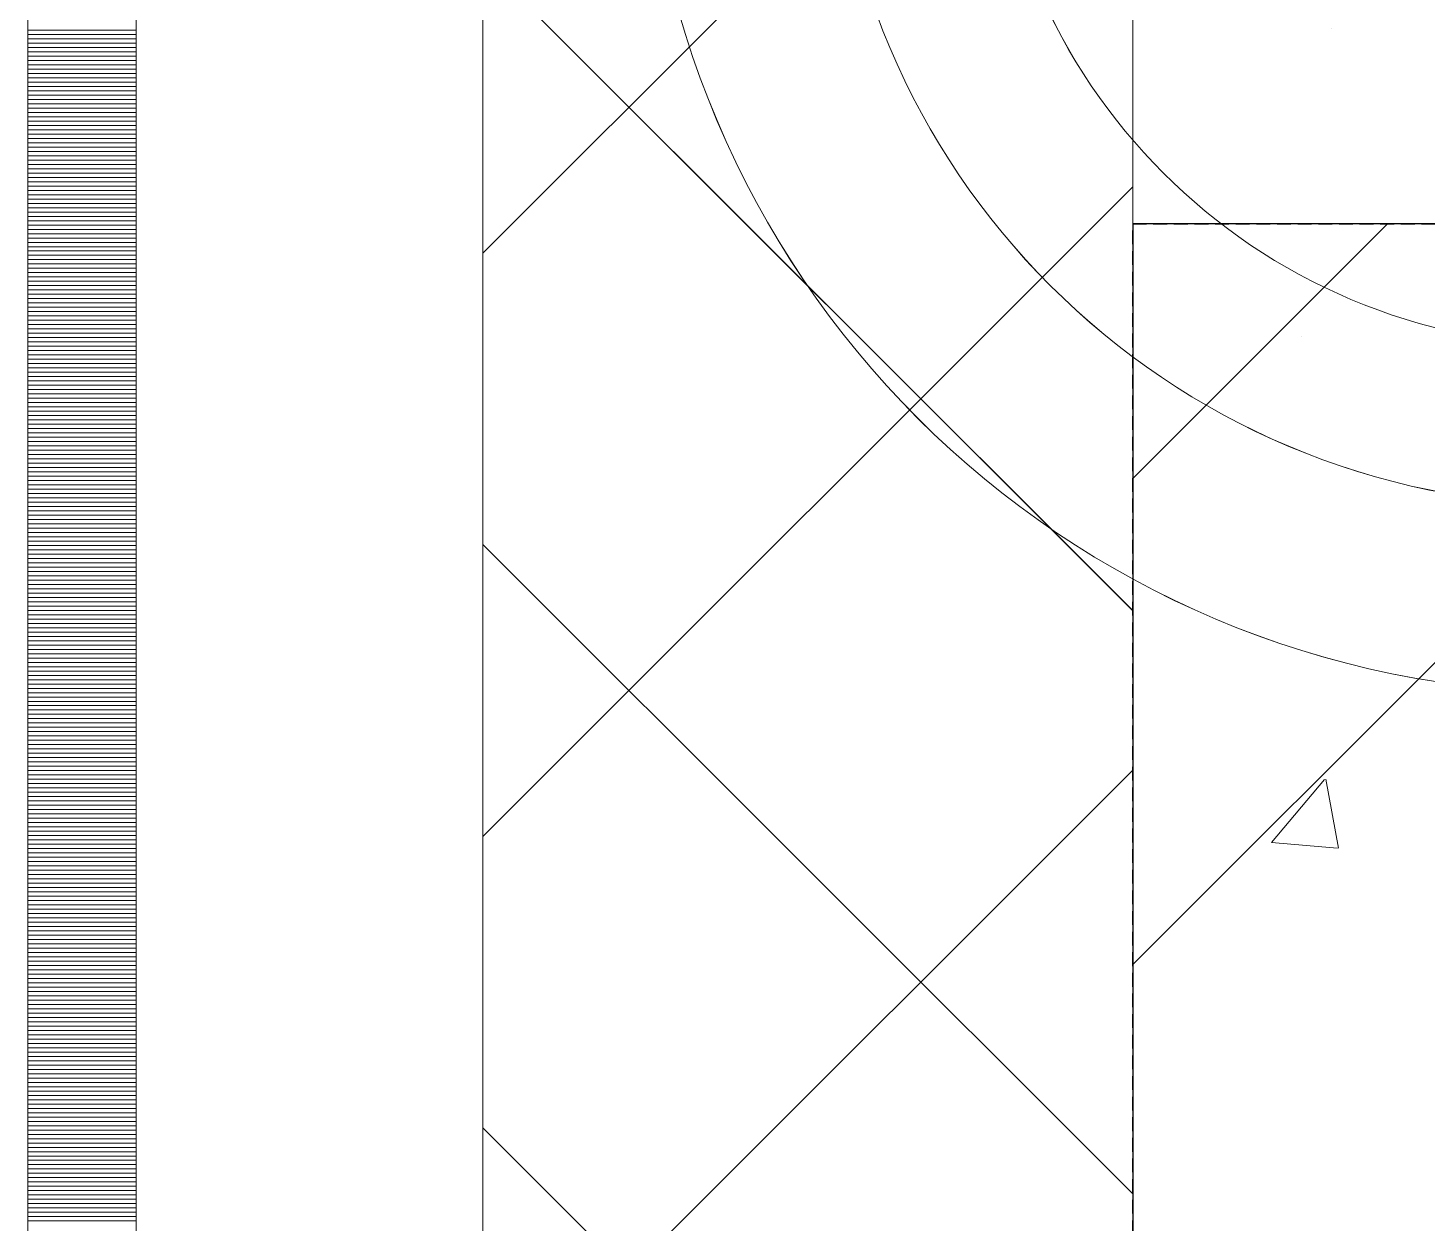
# Model space of a CAD drawing. Header units: millimetres. Extents: x 470010 to 1231400, y -134005 to 421770.
# Drawn here: x 672518.6 to 672841.5, y -17392 to -17116 of the extents above; entities that cross this region are included whole.
import ezdxf
from ezdxf.enums import TextEntityAlignment as Align

# ---------------------------------------------------------------- set-up
doc = ezdxf.new("R2010")
doc.units = ezdxf.units.MM
doc.linetypes.add('DASHED', pattern=[19.05, 12.7, -6.35])
doc.linetypes.add('HIDDEN2', pattern=[4.7625, 3.175, -1.5875])
doc.layers.get('Defpoints').update_dxf_attribs({"color": 140})
doc.layers.add('АР_Делит', color=120, linetype='Continuous', lineweight=0, plot=False)
for name, color, linetype, lineweight in [('АР_Колонны', 70, 'Continuous', 30), ('АР_Стены ЖБ', 7, 'Continuous', 35), ('АР_Стены ПЕНОблок', 52, 'Continuous', 20), ('АР_Тонкая', 254, 'Continuous', 5), ('АР_Утеплитель', 31, 'Continuous', 0), ('АР_Штриховка', 8, 'Continuous', 0)]:
    doc.layers.add(name, color=color, linetype=linetype, lineweight=lineweight)
doc.layers.add('РД_Оси_100', color=7, linetype='Continuous', lineweight=0, true_color=0x525252)
doc.styles.add('style1', font='ARIALN.TTF')

# ---------------------------------------------------------------- blocks, each defined once
blk = doc.blocks.new('СОШ_2200_АР_ОСИ_М100_28.05.24')
at = {"layer": 'АР_Делит', "color": 251, "linetype": 'DASHED', "true_color": 0x636466}
blk.add_lwpolyline([(-355, 13145), (-355, 100855), (37145, 100855), (37145, 129155), (72745, 129155), (72745, 135155), (114955, 135155), (114955, -355)], dxfattribs=at)
blk = doc.blocks.new('A$C9108343f')
at = {"layer": 'АР_Делит', "color": 18, "true_color": 0x000000}
for radius in [216.34, 173.04, 136.21]:
    blk.add_circle((7158.34, 83313.08), radius, dxfattribs=at)
at = {"layer": 'АР_Колонны', "color": 18, "linetype": 'HIDDEN2', "lineweight": 25, "true_color": 0x000000}
for p, q in [((7054.96, 83205), (7554.96, 83205)), ((7054.96, 82705), (7054.96, 83205))]:
    blk.add_line(p, q, dxfattribs=at)
at = {"layer": 'АР_Колонны', "color": 18, "linetype": 'Continuous', "lineweight": 15, "true_color": 0x000000}
for p, q in [((7554.96, 83205), (7054.96, 83205)), ((7054.96, 83205), (7054.96, 82705)), ((7554.96, 83205), (7054.96, 83205)), ((7054.96, 83205), (7054.96, 82705))]:
    blk.add_line(p, q, dxfattribs=at)
at = {"layer": 'АР_Стены ЖБ', "color": 18, "linetype": 'Continuous', "lineweight": 30, "true_color": 0x000000}
for p, q in [((7554.96, 83205), (7054.96, 83205)), ((7054.96, 83205), (7054.96, 82705))]:
    blk.add_line(p, q, dxfattribs=at)
at = {"layer": 'АР_Стены ПЕНОблок', "color": 18, "linetype": 'Continuous', "lineweight": 20, "true_color": 0x000000}
blk.add_line((7054.96, 97555), (7054.96, 21355), dxfattribs=at)
at = {"layer": 'АР_Тонкая', "color": 18, "linetype": 'Continuous', "lineweight": 5, "true_color": 0x000000}
for p, q in [((6799.96, 97555), (6799.96, 21355)), ((6824.96, 97555), (6824.96, 21355)), ((6824.96, 21355), (6824.96, 97555)), ((6904.96, 21355), (6904.96, 97555))]:
    blk.add_line(p, q, dxfattribs=at)
at = {"layer": 'АР_Утеплитель', "color": 18, "linetype": 'Continuous', "lineweight": 0, "true_color": 0x000000}
for p, q in [((6904.96, 97555), (6904.96, 21355)), ((7054.96, 21355), (7054.96, 97555))]:
    blk.add_line(p, q, dxfattribs=at)
at = {"layer": 'АР_Штриховка', "color": 18, "linetype": 'Continuous', "lineweight": 0, "true_color": 0x000000}
for p, q in [((6904.96, 83198.26), (7054.96, 83348.26)), ((7054.96, 83115.69), (6904.96, 83265.69)), ((6799.96, 83249.75), (6824.96, 83249.75)), ((6799.96, 83248.75), (6824.96, 83248.75)), ((6799.96, 83247.75), (6824.96, 83247.75)), ((7100.74, 83250.12), (7100.74, 83250.12)), ((6799.96, 83246.75), (6824.96, 83246.75)), ((6799.96, 83245.75), (6824.96, 83245.75)), ((6799.96, 83244.75), (6824.96, 83244.75)), ((6799.96, 83243.75), (6824.96, 83243.75)), ((6799.96, 83242.75), (6824.96, 83242.75)), ((6799.96, 83241.75), (6824.96, 83241.75)), ((6799.96, 83240.75), (6824.96, 83240.75)), ((6799.96, 83239.75), (6824.96, 83239.75)), ((6799.96, 83238.75), (6824.96, 83238.75)), ((6799.96, 83237.75), (6824.96, 83237.75)), ((6799.96, 83236.75), (6824.96, 83236.75)), ((6799.96, 83235.75), (6824.96, 83235.75)), ((6799.96, 83234.75), (6824.96, 83234.75)), ((6799.96, 83233.75), (6824.96, 83233.75)), ((6799.96, 83232.75), (6824.96, 83232.75)), ((6799.96, 83231.75), (6824.96, 83231.75)), ((6799.96, 83230.75), (6824.96, 83230.75)), ((6799.96, 83229.75), (6824.96, 83229.75)), ((6799.96, 83228.75), (6824.96, 83228.75)), ((6799.96, 83227.75), (6824.96, 83227.75)), ((6799.96, 83226.75), (6824.96, 83226.75)), ((6799.96, 83225.75), (6824.96, 83225.75)), ((6799.96, 83224.75), (6824.96, 83224.75)), ((6799.96, 83223.75), (6824.96, 83223.75)), ((6799.96, 83222.75), (6824.96, 83222.75)), ((6799.96, 83221.75), (6824.96, 83221.75)), ((6799.96, 83220.75), (6824.96, 83220.75)), ((6799.96, 83219.75), (6824.96, 83219.75)), ((6799.96, 83218.75), (6824.96, 83218.75)), ((6799.96, 83217.75), (6824.96, 83217.75)), ((6799.96, 83216.75), (6824.96, 83216.75)), ((6799.96, 83215.75), (6824.96, 83215.75)), ((6799.96, 83214.75), (6824.96, 83214.75)), ((6799.96, 83213.75), (6824.96, 83213.75)), ((6799.96, 83212.75), (6824.96, 83212.75)), ((6904.96, 83063.55), (7054.96, 83213.55)), ((6799.96, 83211.75), (6824.96, 83211.75)), ((6799.96, 83210.75), (6824.96, 83210.75)), ((6799.96, 83209.75), (6824.96, 83209.75)), ((6799.96, 83208.75), (6824.96, 83208.75)), ((6799.96, 83207.75), (6824.96, 83207.75)), ((6799.96, 83206.75), (6824.96, 83206.75)), ((6799.96, 83205.75), (6824.96, 83205.75)), ((6799.96, 83204.75), (6824.96, 83204.75)), ((6799.96, 83203.75), (6824.96, 83203.75)), ((6799.96, 83202.75), (6824.96, 83202.75)), ((6799.96, 83201.75), (6824.96, 83201.75)), ((6799.96, 83200.75), (6824.96, 83200.75)), ((6799.96, 83199.75), (6824.96, 83199.75)), ((6799.96, 83198.75), (6824.96, 83198.75)), ((6799.96, 83197.75), (6824.96, 83197.75)), ((6799.96, 83196.75), (6824.96, 83196.75)), ((6799.96, 83195.75), (6824.96, 83195.75)), ((6799.96, 83194.75), (6824.96, 83194.75)), ((6799.96, 83193.75), (6824.96, 83193.75)), ((6799.96, 83192.75), (6824.96, 83192.75)), ((6799.96, 83191.75), (6824.96, 83191.75)), ((6799.96, 83190.75), (6824.96, 83190.75)), ((6799.96, 83189.75), (6824.96, 83189.75)), ((6799.96, 83188.75), (6824.96, 83188.75)), ((6799.96, 83187.75), (6824.96, 83187.75)), ((6799.96, 83186.75), (6824.96, 83186.75)), ((6799.96, 83185.75), (6824.96, 83185.75)), ((6799.96, 83184.75), (6824.96, 83184.75)), ((6799.96, 83183.75), (6824.96, 83183.75)), ((6799.96, 83182.75), (6824.96, 83182.75)), ((6799.96, 83181.75), (6824.96, 83181.75)), ((6799.96, 83180.75), (6824.96, 83180.75)), ((6799.96, 83179.75), (6824.96, 83179.75)), ((6799.96, 83178.75), (6824.96, 83178.75)), ((6799.96, 83177.75), (6824.96, 83177.75)), ((6799.96, 83176.75), (6824.96, 83176.75)), ((7093.97, 83178.94), (7093.97, 83178.94)), ((6799.96, 83175.75), (6824.96, 83175.75)), ((6799.96, 83174.75), (6824.96, 83174.75)), ((6799.96, 83173.75), (6824.96, 83173.75)), ((6799.96, 83172.75), (6824.96, 83172.75)), ((6799.96, 83171.75), (6824.96, 83171.75)), ((6799.96, 83170.75), (6824.96, 83170.75)), ((6799.96, 83169.75), (6824.96, 83169.75)), ((6799.96, 83168.75), (6824.96, 83168.75)), ((6799.96, 83167.75), (6824.96, 83167.75)), ((6799.96, 83166.75), (6824.96, 83166.75)), ((6799.96, 83165.75), (6824.96, 83165.75)), ((6799.96, 83164.75), (6824.96, 83164.75)), ((6799.96, 83163.75), (6824.96, 83163.75)), ((6799.96, 83162.75), (6824.96, 83162.75)), ((6799.96, 83161.75), (6824.96, 83161.75)), ((6799.96, 83160.75), (6824.96, 83160.75)), ((6799.96, 83159.75), (6824.96, 83159.75)), ((6799.96, 83158.75), (6824.96, 83158.75)), ((6799.96, 83157.75), (6824.96, 83157.75)), ((6799.96, 83156.75), (6824.96, 83156.75)), ((6799.96, 83155.75), (6824.96, 83155.75)), ((6799.96, 83154.75), (6824.96, 83154.75)), ((6799.96, 83153.75), (6824.96, 83153.75)), ((6799.96, 83152.75), (6824.96, 83152.75)), ((6799.96, 83151.75), (6824.96, 83151.75)), ((6799.96, 83150.75), (6824.96, 83150.75)), ((6799.96, 83149.75), (6824.96, 83149.75)), ((6799.96, 83148.75), (6824.96, 83148.75)), ((6799.96, 83147.75), (6824.96, 83147.75)), ((6799.96, 83146.75), (6824.96, 83146.75)), ((6799.96, 83145.75), (6824.96, 83145.75)), ((6799.96, 83144.75), (6824.96, 83144.75)), ((6799.96, 83143.75), (6824.96, 83143.75)), ((6799.96, 83142.75), (6824.96, 83142.75)), ((6799.96, 83141.75), (6824.96, 83141.75)), ((6799.96, 83140.75), (6824.96, 83140.75)), ((6799.96, 83139.75), (6824.96, 83139.75)), ((6799.96, 83138.75), (6824.96, 83138.75)), ((6799.96, 83137.75), (6824.96, 83137.75)), ((6799.96, 83136.75), (6824.96, 83136.75)), ((6799.96, 83135.75), (6824.96, 83135.75)), ((6799.96, 83134.75), (6824.96, 83134.75)), ((6799.96, 83133.75), (6824.96, 83133.75)), ((6799.96, 83132.75), (6824.96, 83132.75)), ((6799.96, 83131.75), (6824.96, 83131.75)), ((6799.96, 83130.75), (6824.96, 83130.75)), ((6799.96, 83129.75), (6824.96, 83129.75)), ((6799.96, 83128.75), (6824.96, 83128.75)), ((7054.96, 82980.99), (6904.96, 83130.99)), ((6799.96, 83127.75), (6824.96, 83127.75)), ((6799.96, 83126.75), (6824.96, 83126.75)), ((6799.96, 83125.75), (6824.96, 83125.75)), ((6799.96, 83124.75), (6824.96, 83124.75)), ((6799.96, 83123.75), (6824.96, 83123.75)), ((6799.96, 83122.75), (6824.96, 83122.75)), ((6799.96, 83121.75), (6824.96, 83121.75)), ((6799.96, 83120.75), (6824.96, 83120.75)), ((6799.96, 83119.75), (6824.96, 83119.75)), ((6799.96, 83118.75), (6824.96, 83118.75)), ((6799.96, 83117.75), (6824.96, 83117.75)), ((6799.96, 83116.75), (6824.96, 83116.75)), ((6799.96, 83115.75), (6824.96, 83115.75)), ((6799.96, 83114.75), (6824.96, 83114.75)), ((6799.96, 83113.75), (6824.96, 83113.75)), ((6799.96, 83112.75), (6824.96, 83112.75)), ((6799.96, 83111.75), (6824.96, 83111.75)), ((6799.96, 83110.75), (6824.96, 83110.75)), ((6799.96, 83109.75), (6824.96, 83109.75)), ((6799.96, 83108.75), (6824.96, 83108.75)), ((6799.96, 83107.75), (6824.96, 83107.75)), ((6799.96, 83106.75), (6824.96, 83106.75)), ((6799.96, 83105.75), (6824.96, 83105.75)), ((6799.96, 83104.75), (6824.96, 83104.75)), ((6799.96, 83103.75), (6824.96, 83103.75)), ((6799.96, 83102.75), (6824.96, 83102.75)), ((6799.96, 83101.75), (6824.96, 83101.75)), ((6799.96, 83100.75), (6824.96, 83100.75)), ((6799.96, 83099.75), (6824.96, 83099.75)), ((6799.96, 83098.75), (6824.96, 83098.75)), ((6799.96, 83097.75), (6824.96, 83097.75)), ((6799.96, 83096.75), (6824.96, 83096.75)), ((6799.96, 83095.75), (6824.96, 83095.75)), ((6799.96, 83094.75), (6824.96, 83094.75)), ((6799.96, 83093.75), (6824.96, 83093.75)), ((6799.96, 83092.75), (6824.96, 83092.75)), ((6799.96, 83091.75), (6824.96, 83091.75)), ((6799.96, 83090.75), (6824.96, 83090.75)), ((6799.96, 83089.75), (6824.96, 83089.75)), ((6799.96, 83088.75), (6824.96, 83088.75)), ((6799.96, 83087.75), (6824.96, 83087.75)), ((6799.96, 83086.75), (6824.96, 83086.75)), ((6799.96, 83085.75), (6824.96, 83085.75)), ((6799.96, 83084.75), (6824.96, 83084.75)), ((6799.96, 83083.75), (6824.96, 83083.75)), ((6799.96, 83082.75), (6824.96, 83082.75)), ((6799.96, 83081.75), (6824.96, 83081.75)), ((6799.96, 83080.75), (6824.96, 83080.75)), ((6799.96, 83079.75), (6824.96, 83079.75)), ((6799.96, 83078.75), (6824.96, 83078.75)), ((6799.96, 83077.75), (6824.96, 83077.75)), ((6799.96, 83076.75), (6824.96, 83076.75)), ((6904.96, 82928.85), (7054.96, 83078.85)), ((7087.02, 83062.14), (7099.26, 83076.73)), ((7102.47, 83060.86), (7099.54, 83076.78)), ((6799.96, 83075.75), (6824.96, 83075.75)), ((6799.96, 83074.75), (6824.96, 83074.75)), ((6799.96, 83073.75), (6824.96, 83073.75)), ((6799.96, 83072.75), (6824.96, 83072.75)), ((6799.96, 83071.75), (6824.96, 83071.75)), ((6799.96, 83070.75), (6824.96, 83070.75)), ((6799.96, 83069.75), (6824.96, 83069.75)), ((6799.96, 83068.75), (6824.96, 83068.75)), ((6799.96, 83067.75), (6824.96, 83067.75)), ((6799.96, 83066.75), (6824.96, 83066.75)), ((6799.96, 83065.75), (6824.96, 83065.75)), ((6799.96, 83064.75), (6824.96, 83064.75)), ((6799.96, 83063.75), (6824.96, 83063.75)), ((6799.96, 83062.75), (6824.96, 83062.75)), ((6799.96, 83061.75), (6824.96, 83061.75)), ((6799.96, 83060.75), (6824.96, 83060.75)), ((7087.02, 83062.13), (7102.2, 83060.81)), ((6799.96, 83059.75), (6824.96, 83059.75)), ((6799.96, 83058.75), (6824.96, 83058.75)), ((6799.96, 83057.75), (6824.96, 83057.75)), ((6799.96, 83056.75), (6824.96, 83056.75)), ((6799.96, 83055.75), (6824.96, 83055.75)), ((6799.96, 83054.75), (6824.96, 83054.75)), ((6799.96, 83053.75), (6824.96, 83053.75)), ((6799.96, 83052.75), (6824.96, 83052.75)), ((6799.96, 83051.75), (6824.96, 83051.75)), ((6799.96, 83050.75), (6824.96, 83050.75)), ((6799.96, 83049.75), (6824.96, 83049.75)), ((6799.96, 83048.75), (6824.96, 83048.75)), ((6799.96, 83047.75), (6824.96, 83047.75)), ((6799.96, 83046.75), (6824.96, 83046.75)), ((6799.96, 83045.75), (6824.96, 83045.75)), ((6799.96, 83044.75), (6824.96, 83044.75)), ((6799.96, 83043.75), (6824.96, 83043.75)), ((6799.96, 83042.75), (6824.96, 83042.75)), ((6799.96, 83041.75), (6824.96, 83041.75)), ((6799.96, 83040.75), (6824.96, 83040.75)), ((6799.96, 83039.75), (6824.96, 83039.75)), ((6799.96, 83038.75), (6824.96, 83038.75)), ((6799.96, 83037.75), (6824.96, 83037.75)), ((6799.96, 83036.75), (6824.96, 83036.75)), ((6799.96, 83035.75), (6824.96, 83035.75)), ((6799.96, 83034.75), (6824.96, 83034.75)), ((6799.96, 83033.75), (6824.96, 83033.75)), ((6799.96, 83032.75), (6824.96, 83032.75)), ((6799.96, 83031.75), (6824.96, 83031.75)), ((6799.96, 83030.75), (6824.96, 83030.75)), ((6799.96, 83029.75), (6824.96, 83029.75)), ((6799.96, 83028.75), (6824.96, 83028.75)), ((6799.96, 83027.75), (6824.96, 83027.75)), ((6799.96, 83026.75), (6824.96, 83026.75)), ((6799.96, 83025.75), (6824.96, 83025.75)), ((6799.96, 83024.75), (6824.96, 83024.75)), ((6799.96, 83023.75), (6824.96, 83023.75)), ((6799.96, 83022.75), (6824.96, 83022.75)), ((6799.96, 83021.75), (6824.96, 83021.75)), ((6799.96, 83020.75), (6824.96, 83020.75)), ((6799.96, 83019.75), (6824.96, 83019.75)), ((6799.96, 83018.75), (6824.96, 83018.75)), ((6799.96, 83017.75), (6824.96, 83017.75)), ((6799.96, 83016.75), (6824.96, 83016.75)), ((6799.96, 83015.75), (6824.96, 83015.75)), ((6799.96, 83014.75), (6824.96, 83014.75)), ((6799.96, 83013.75), (6824.96, 83013.75)), ((6799.96, 83012.75), (6824.96, 83012.75)), ((6799.96, 83011.75), (6824.96, 83011.75)), ((6799.96, 83010.75), (6824.96, 83010.75)), ((6799.96, 83009.75), (6824.96, 83009.75)), ((6799.96, 83008.75), (6824.96, 83008.75)), ((6799.96, 83007.75), (6824.96, 83007.75)), ((6799.96, 83006.75), (6824.96, 83006.75)), ((6799.96, 83005.75), (6824.96, 83005.75)), ((6799.96, 83004.75), (6824.96, 83004.75)), ((6799.96, 83003.75), (6824.96, 83003.75)), ((6799.96, 83002.75), (6824.96, 83002.75)), ((6799.96, 83001.75), (6824.96, 83001.75)), ((6799.96, 83000.75), (6824.96, 83000.75)), ((6799.96, 82999.75), (6824.96, 82999.75)), ((6799.96, 82998.75), (6824.96, 82998.75)), ((6799.96, 82997.75), (6824.96, 82997.75)), ((6799.96, 82996.75), (6824.96, 82996.75)), ((6799.96, 82995.75), (6824.96, 82995.75)), ((7054.96, 82846.28), (6904.96, 82996.28)), ((6799.96, 82994.75), (6824.96, 82994.75)), ((6799.96, 82993.75), (6824.96, 82993.75)), ((6799.96, 82992.75), (6824.96, 82992.75)), ((6799.96, 82991.75), (6824.96, 82991.75)), ((6799.96, 82990.75), (6824.96, 82990.75)), ((6799.96, 82989.75), (6824.96, 82989.75)), ((6799.96, 82988.75), (6824.96, 82988.75)), ((6799.96, 82987.75), (6824.96, 82987.75)), ((6799.96, 82986.75), (6824.96, 82986.75)), ((6799.96, 82985.75), (6824.96, 82985.75)), ((6799.96, 82984.75), (6824.96, 82984.75)), ((6799.96, 82983.75), (6824.96, 82983.75)), ((6799.96, 82982.75), (6824.96, 82982.75)), ((6799.96, 82981.75), (6824.96, 82981.75)), ((6799.96, 82980.75), (6824.96, 82980.75)), ((6799.96, 82979.75), (6824.96, 82979.75)), ((6799.96, 82978.75), (6824.96, 82978.75)), ((6799.96, 82977.75), (6824.96, 82977.75)), ((6799.96, 82976.75), (6824.96, 82976.75)), ((6799.96, 82975.75), (6824.96, 82975.75)), ((6799.96, 82974.75), (6824.96, 82974.75))]:
    blk.add_line(p, q, dxfattribs=at)
at = {"layer": 'АР_Штриховка', "color": 18, "linetype": 'Continuous', "lineweight": 5, "true_color": 0x000000}
for p, q in [((7054.96, 83033.95), (7226.01, 83205)), ((7054.96, 83146.2), (7113.76, 83205))]:
    blk.add_line(p, q, dxfattribs=at)
at = {"layer": 'РД_Оси_100'}
blk.add_blockref('СОШ_2200_АР_ОСИ_М100_28.05.24', (7154.96, 6755), dxfattribs=at)
at = {"layer": 'Defpoints', "color": 18, "true_color": 0x000000, "style": 'style1'}
for p in [(143949.34, 316089.12), (143974.98, 281639.5), (143890.4, 273244.71), (143839.99, 264276.81), (143967.75, 254892.38), (12251.96, 104178.14), (12382.58, 96023.14)]:
    blk.add_attdef('АР-ПОМЕЩЕНИЕ:НАИМЕНОВАНИЕ', text='', height=100, dxfattribs=at).set_placement(p, align=Align.MIDDLE)
at = {"layer": 'Defpoints', "color": 18, "true_color": 0x000000, "style": 'style1', "flags": 8}
for p in [(143951.3, 279099.09), (143848.34, 269251.11), (143875.33, 260094.25), (144049.74, 250824.7), (163419.28, 238153.36), (155897.46, 237965.97), (183037.2, 237965.97), (143342.94, 237876.19)]:
    blk.add_attdef('АР-ПОМЕЩЕНИЕ:НАИМЕНОВАНИЕ', text='', height=100, dxfattribs=at).set_placement(p, align=Align.MIDDLE)

msp = doc.modelspace()

# ---------------------------------------------------------------- linework, layer by layer
at = {"layer": 'АР_Делит', "color": 18, "true_color": 0x000000}
for radius in [216.336, 173.036, 136.212]:
    msp.add_circle((672876.957, -17053.162), radius, dxfattribs=at)
at = {"layer": 'АР_Колонны', "color": 18, "linetype": 'HIDDEN2', "lineweight": 25, "true_color": 0x000000}
for p, q in [((672773.57, -17161.242), (673273.57, -17161.242)), ((672773.57, -17661.242), (672773.57, -17161.242))]:
    msp.add_line(p, q, dxfattribs=at)
at = {"layer": 'АР_Колонны', "color": 18, "linetype": 'Continuous', "lineweight": 15, "true_color": 0x000000}
for p, q in [((673273.57, -17161.242), (672773.57, -17161.242)), ((672773.57, -17161.242), (672773.57, -17661.242)), ((673273.57, -17161.242), (672773.57, -17161.242)), ((672773.57, -17161.242), (672773.57, -17661.242))]:
    msp.add_line(p, q, dxfattribs=at)
at = {"layer": 'АР_Стены ЖБ', "color": 18, "linetype": 'Continuous', "lineweight": 30, "true_color": 0x000000}
for p, q in [((673273.57, -17161.242), (672773.57, -17161.242)), ((672773.57, -17161.242), (672773.57, -17661.242))]:
    msp.add_line(p, q, dxfattribs=at)
at = {"layer": 'АР_Стены ПЕНОблок', "color": 18, "linetype": 'Continuous', "lineweight": 20, "true_color": 0x000000}
msp.add_line((672773.57, -2811.242), (672773.57, -79011.242), dxfattribs=at)
at = {"layer": 'АР_Тонкая', "color": 18, "linetype": 'Continuous', "lineweight": 5, "true_color": 0x000000}
for p, q in [((672518.57, -2811.242), (672518.57, -79011.242)), ((672543.57, -2811.242), (672543.57, -79011.242)), ((672543.57, -79011.242), (672543.57, -2811.242)), ((672623.57, -79011.242), (672623.57, -2811.242))]:
    msp.add_line(p, q, dxfattribs=at)
at = {"layer": 'АР_Утеплитель', "color": 18, "linetype": 'Continuous', "lineweight": 0, "true_color": 0x000000}
for p, q in [((672623.57, -2811.242), (672623.57, -79011.242)), ((672773.57, -79011.242), (672773.57, -2811.242))]:
    msp.add_line(p, q, dxfattribs=at)
at = {"layer": 'АР_Штриховка', "color": 18, "linetype": 'Continuous', "lineweight": 0, "true_color": 0x000000}
for p, q in [((672623.57, -17167.986), (672773.57, -17017.986)), ((672773.57, -17250.553), (672623.57, -17100.553)), ((672518.57, -17116.492), (672543.57, -17116.492)), ((672518.57, -17117.492), (672543.57, -17117.492)), ((672518.57, -17118.492), (672543.57, -17118.492)), ((672518.57, -17119.492), (672543.57, -17119.492)), ((672518.57, -17120.492), (672543.57, -17120.492)), ((672518.57, -17121.492), (672543.57, -17121.492)), ((672518.57, -17122.492), (672543.57, -17122.492)), ((672518.57, -17123.492), (672543.57, -17123.492)), ((672518.57, -17124.492), (672543.57, -17124.492)), ((672518.57, -17125.492), (672543.57, -17125.492)), ((672518.57, -17126.492), (672543.57, -17126.492)), ((672518.57, -17127.492), (672543.57, -17127.492)), ((672518.57, -17128.492), (672543.57, -17128.492)), ((672518.57, -17129.492), (672543.57, -17129.492)), ((672518.57, -17130.492), (672543.57, -17130.492)), ((672518.57, -17131.492), (672543.57, -17131.492)), ((672518.57, -17132.492), (672543.57, -17132.492)), ((672518.57, -17133.492), (672543.57, -17133.492)), ((672518.57, -17134.492), (672543.57, -17134.492)), ((672518.57, -17135.492), (672543.57, -17135.492)), ((672518.57, -17136.492), (672543.57, -17136.492)), ((672518.57, -17137.492), (672543.57, -17137.492)), ((672518.57, -17138.492), (672543.57, -17138.492)), ((672518.57, -17139.492), (672543.57, -17139.492)), ((672518.57, -17140.492), (672543.57, -17140.492)), ((672518.57, -17141.492), (672543.57, -17141.492)), ((672518.57, -17142.492), (672543.57, -17142.492)), ((672518.57, -17143.492), (672543.57, -17143.492)), ((672518.57, -17144.492), (672543.57, -17144.492)), ((672518.57, -17145.492), (672543.57, -17145.492)), ((672518.57, -17146.492), (672543.57, -17146.492)), ((672518.57, -17147.492), (672543.57, -17147.492)), ((672518.57, -17148.492), (672543.57, -17148.492)), ((672518.57, -17149.492), (672543.57, -17149.492)), ((672518.57, -17150.492), (672543.57, -17150.492)), ((672518.57, -17151.492), (672543.57, -17151.492)), ((672518.57, -17152.492), (672543.57, -17152.492)), ((672518.57, -17153.492), (672543.57, -17153.492)), ((672518.57, -17154.492), (672543.57, -17154.492)), ((672623.57, -17302.69), (672773.57, -17152.69)), ((672518.57, -17155.492), (672543.57, -17155.492)), ((672518.57, -17156.492), (672543.57, -17156.492)), ((672518.57, -17157.492), (672543.57, -17157.492)), ((672518.57, -17158.492), (672543.57, -17158.492)), ((672518.57, -17159.492), (672543.57, -17159.492)), ((672518.57, -17160.492), (672543.57, -17160.492)), ((672518.57, -17161.492), (672543.57, -17161.492)), ((672518.57, -17162.492), (672543.57, -17162.492)), ((672518.57, -17163.492), (672543.57, -17163.492)), ((672518.57, -17164.492), (672543.57, -17164.492)), ((672518.57, -17165.492), (672543.57, -17165.492)), ((672518.57, -17166.492), (672543.57, -17166.492)), ((672518.57, -17167.492), (672543.57, -17167.492)), ((672518.57, -17168.492), (672543.57, -17168.492)), ((672518.57, -17169.492), (672543.57, -17169.492)), ((672518.57, -17170.492), (672543.57, -17170.492)), ((672518.57, -17171.492), (672543.57, -17171.492)), ((672518.57, -17172.492), (672543.57, -17172.492)), ((672518.57, -17173.492), (672543.57, -17173.492)), ((672518.57, -17174.492), (672543.57, -17174.492)), ((672518.57, -17175.492), (672543.57, -17175.492)), ((672518.57, -17176.492), (672543.57, -17176.492)), ((672518.57, -17177.492), (672543.57, -17177.492)), ((672518.57, -17178.492), (672543.57, -17178.492)), ((672518.57, -17179.492), (672543.57, -17179.492)), ((672518.57, -17180.492), (672543.57, -17180.492)), ((672518.57, -17181.492), (672543.57, -17181.492)), ((672518.57, -17182.492), (672543.57, -17182.492)), ((672518.57, -17183.492), (672543.57, -17183.492)), ((672518.57, -17184.492), (672543.57, -17184.492)), ((672518.57, -17185.492), (672543.57, -17185.492)), ((672518.57, -17186.492), (672543.57, -17186.492)), ((672518.57, -17187.492), (672543.57, -17187.492)), ((672518.57, -17188.492), (672543.57, -17188.492)), ((672518.57, -17189.492), (672543.57, -17189.492)), ((672518.57, -17190.492), (672543.57, -17190.492)), ((672518.57, -17191.492), (672543.57, -17191.492)), ((672518.57, -17192.492), (672543.57, -17192.492)), ((672518.57, -17193.492), (672543.57, -17193.492)), ((672518.57, -17194.492), (672543.57, -17194.492)), ((672518.57, -17195.492), (672543.57, -17195.492)), ((672518.57, -17196.492), (672543.57, -17196.492)), ((672518.57, -17197.492), (672543.57, -17197.492)), ((672518.57, -17198.492), (672543.57, -17198.492)), ((672518.57, -17199.492), (672543.57, -17199.492)), ((672518.57, -17200.492), (672543.57, -17200.492)), ((672518.57, -17201.492), (672543.57, -17201.492)), ((672518.57, -17202.492), (672543.57, -17202.492)), ((672518.57, -17203.492), (672543.57, -17203.492)), ((672518.57, -17204.492), (672543.57, -17204.492)), ((672518.57, -17205.492), (672543.57, -17205.492)), ((672518.57, -17206.492), (672543.57, -17206.492)), ((672518.57, -17207.492), (672543.57, -17207.492)), ((672518.57, -17208.492), (672543.57, -17208.492)), ((672518.57, -17209.492), (672543.57, -17209.492)), ((672518.57, -17210.492), (672543.57, -17210.492)), ((672518.57, -17211.492), (672543.57, -17211.492)), ((672518.57, -17212.492), (672543.57, -17212.492)), ((672518.57, -17213.492), (672543.57, -17213.492)), ((672518.57, -17214.492), (672543.57, -17214.492)), ((672518.57, -17215.492), (672543.57, -17215.492)), ((672518.57, -17216.492), (672543.57, -17216.492)), ((672518.57, -17217.492), (672543.57, -17217.492)), ((672518.57, -17218.492), (672543.57, -17218.492)), ((672518.57, -17219.492), (672543.57, -17219.492)), ((672518.57, -17220.492), (672543.57, -17220.492)), ((672518.57, -17221.492), (672543.57, -17221.492)), ((672518.57, -17222.492), (672543.57, -17222.492)), ((672518.57, -17223.492), (672543.57, -17223.492)), ((672518.57, -17224.492), (672543.57, -17224.492)), ((672518.57, -17225.492), (672543.57, -17225.492)), ((672518.57, -17226.492), (672543.57, -17226.492)), ((672518.57, -17227.492), (672543.57, -17227.492)), ((672518.57, -17228.492), (672543.57, -17228.492)), ((672518.57, -17229.492), (672543.57, -17229.492)), ((672518.57, -17230.492), (672543.57, -17230.492)), ((672518.57, -17231.492), (672543.57, -17231.492)), ((672518.57, -17232.492), (672543.57, -17232.492)), ((672518.57, -17233.492), (672543.57, -17233.492)), ((672518.57, -17234.492), (672543.57, -17234.492)), ((672773.57, -17385.257), (672623.57, -17235.257)), ((672518.57, -17235.492), (672543.57, -17235.492)), ((672518.57, -17236.492), (672543.57, -17236.492)), ((672518.57, -17237.492), (672543.57, -17237.492)), ((672518.57, -17238.492), (672543.57, -17238.492)), ((672518.57, -17239.492), (672543.57, -17239.492)), ((672518.57, -17240.492), (672543.57, -17240.492)), ((672518.57, -17241.492), (672543.57, -17241.492)), ((672518.57, -17242.492), (672543.57, -17242.492)), ((672518.57, -17243.492), (672543.57, -17243.492)), ((672518.57, -17244.492), (672543.57, -17244.492)), ((672518.57, -17245.492), (672543.57, -17245.492)), ((672518.57, -17246.492), (672543.57, -17246.492)), ((672518.57, -17247.492), (672543.57, -17247.492)), ((672518.57, -17248.492), (672543.57, -17248.492)), ((672518.57, -17249.492), (672543.57, -17249.492)), ((672518.57, -17250.492), (672543.57, -17250.492)), ((672518.57, -17251.492), (672543.57, -17251.492)), ((672518.57, -17252.492), (672543.57, -17252.492)), ((672518.57, -17253.492), (672543.57, -17253.492)), ((672518.57, -17254.492), (672543.57, -17254.492)), ((672518.57, -17255.492), (672543.57, -17255.492)), ((672518.57, -17256.492), (672543.57, -17256.492)), ((672518.57, -17257.492), (672543.57, -17257.492)), ((672518.57, -17258.492), (672543.57, -17258.492)), ((672518.57, -17259.492), (672543.57, -17259.492)), ((672518.57, -17260.492), (672543.57, -17260.492)), ((672518.57, -17261.492), (672543.57, -17261.492)), ((672518.57, -17262.492), (672543.57, -17262.492)), ((672518.57, -17263.492), (672543.57, -17263.492)), ((672518.57, -17264.492), (672543.57, -17264.492)), ((672518.57, -17265.492), (672543.57, -17265.492)), ((672518.57, -17266.492), (672543.57, -17266.492)), ((672518.57, -17267.492), (672543.57, -17267.492)), ((672518.57, -17268.492), (672543.57, -17268.492)), ((672518.57, -17269.492), (672543.57, -17269.492)), ((672518.57, -17270.492), (672543.57, -17270.492)), ((672518.57, -17271.492), (672543.57, -17271.492)), ((672518.57, -17272.492), (672543.57, -17272.492)), ((672518.57, -17273.492), (672543.57, -17273.492)), ((672518.57, -17274.492), (672543.57, -17274.492)), ((672518.57, -17275.492), (672543.57, -17275.492)), ((672518.57, -17276.492), (672543.57, -17276.492)), ((672518.57, -17277.492), (672543.57, -17277.492)), ((672518.57, -17278.492), (672543.57, -17278.492)), ((672518.57, -17279.492), (672543.57, -17279.492)), ((672518.57, -17280.492), (672543.57, -17280.492)), ((672518.57, -17281.492), (672543.57, -17281.492)), ((672518.57, -17282.492), (672543.57, -17282.492)), ((672518.57, -17283.492), (672543.57, -17283.492)), ((672518.57, -17284.492), (672543.57, -17284.492)), ((672518.57, -17285.492), (672543.57, -17285.492)), ((672518.57, -17286.492), (672543.57, -17286.492)), ((672518.57, -17287.492), (672543.57, -17287.492)), ((672518.57, -17288.492), (672543.57, -17288.492)), ((672518.57, -17289.492), (672543.57, -17289.492)), ((672623.57, -17437.394), (672773.57, -17287.394)), ((672805.632, -17304.104), (672817.877, -17289.51)), ((672821.087, -17305.386), (672818.15, -17289.465)), ((672518.57, -17290.492), (672543.57, -17290.492)), ((672518.57, -17291.492), (672543.57, -17291.492)), ((672518.57, -17292.492), (672543.57, -17292.492)), ((672518.57, -17293.492), (672543.57, -17293.492)), ((672518.57, -17294.492), (672543.57, -17294.492)), ((672518.57, -17295.492), (672543.57, -17295.492)), ((672518.57, -17296.492), (672543.57, -17296.492)), ((672518.57, -17297.492), (672543.57, -17297.492)), ((672518.57, -17298.492), (672543.57, -17298.492)), ((672518.57, -17299.492), (672543.57, -17299.492)), ((672518.57, -17300.492), (672543.57, -17300.492)), ((672518.57, -17301.492), (672543.57, -17301.492)), ((672518.57, -17302.492), (672543.57, -17302.492)), ((672518.57, -17303.492), (672543.57, -17303.492)), ((672518.57, -17304.492), (672543.57, -17304.492)), ((672518.57, -17305.492), (672543.57, -17305.492)), ((672805.631, -17304.108), (672820.813, -17305.436)), ((672518.57, -17306.492), (672543.57, -17306.492)), ((672518.57, -17307.492), (672543.57, -17307.492)), ((672518.57, -17308.492), (672543.57, -17308.492)), ((672518.57, -17309.492), (672543.57, -17309.492)), ((672518.57, -17310.492), (672543.57, -17310.492)), ((672518.57, -17311.492), (672543.57, -17311.492)), ((672518.57, -17312.492), (672543.57, -17312.492)), ((672518.57, -17313.492), (672543.57, -17313.492)), ((672518.57, -17314.492), (672543.57, -17314.492)), ((672518.57, -17315.492), (672543.57, -17315.492)), ((672518.57, -17316.492), (672543.57, -17316.492)), ((672518.57, -17317.492), (672543.57, -17317.492)), ((672518.57, -17318.492), (672543.57, -17318.492)), ((672518.57, -17319.492), (672543.57, -17319.492)), ((672518.57, -17320.492), (672543.57, -17320.492)), ((672518.57, -17321.492), (672543.57, -17321.492)), ((672518.57, -17322.492), (672543.57, -17322.492)), ((672518.57, -17323.492), (672543.57, -17323.492)), ((672518.57, -17324.492), (672543.57, -17324.492)), ((672518.57, -17325.492), (672543.57, -17325.492)), ((672518.57, -17326.492), (672543.57, -17326.492)), ((672518.57, -17327.492), (672543.57, -17327.492)), ((672518.57, -17328.492), (672543.57, -17328.492)), ((672518.57, -17329.492), (672543.57, -17329.492)), ((672518.57, -17330.492), (672543.57, -17330.492)), ((672518.57, -17331.492), (672543.57, -17331.492)), ((672518.57, -17332.492), (672543.57, -17332.492)), ((672518.57, -17333.492), (672543.57, -17333.492)), ((672518.57, -17334.492), (672543.57, -17334.492)), ((672518.57, -17335.492), (672543.57, -17335.492)), ((672518.57, -17336.492), (672543.57, -17336.492)), ((672518.57, -17337.492), (672543.57, -17337.492)), ((672518.57, -17338.492), (672543.57, -17338.492)), ((672518.57, -17339.492), (672543.57, -17339.492)), ((672518.57, -17340.492), (672543.57, -17340.492)), ((672518.57, -17341.492), (672543.57, -17341.492)), ((672518.57, -17342.492), (672543.57, -17342.492)), ((672518.57, -17343.492), (672543.57, -17343.492)), ((672518.57, -17344.492), (672543.57, -17344.492)), ((672518.57, -17345.492), (672543.57, -17345.492)), ((672518.57, -17346.492), (672543.57, -17346.492)), ((672518.57, -17347.492), (672543.57, -17347.492)), ((672518.57, -17348.492), (672543.57, -17348.492)), ((672518.57, -17349.492), (672543.57, -17349.492)), ((672518.57, -17350.492), (672543.57, -17350.492)), ((672518.57, -17351.492), (672543.57, -17351.492)), ((672518.57, -17352.492), (672543.57, -17352.492)), ((672518.57, -17353.492), (672543.57, -17353.492)), ((672518.57, -17354.492), (672543.57, -17354.492)), ((672518.57, -17355.492), (672543.57, -17355.492)), ((672518.57, -17356.492), (672543.57, -17356.492)), ((672518.57, -17357.492), (672543.57, -17357.492)), ((672518.57, -17358.492), (672543.57, -17358.492)), ((672518.57, -17359.492), (672543.57, -17359.492)), ((672518.57, -17360.492), (672543.57, -17360.492)), ((672518.57, -17361.492), (672543.57, -17361.492)), ((672518.57, -17362.492), (672543.57, -17362.492)), ((672518.57, -17363.492), (672543.57, -17363.492)), ((672518.57, -17364.492), (672543.57, -17364.492)), ((672518.57, -17365.492), (672543.57, -17365.492)), ((672518.57, -17366.492), (672543.57, -17366.492)), ((672518.57, -17367.492), (672543.57, -17367.492)), ((672518.57, -17368.492), (672543.57, -17368.492)), ((672518.57, -17369.492), (672543.57, -17369.492)), ((672518.57, -17370.492), (672543.57, -17370.492)), ((672773.57, -17519.96), (672623.57, -17369.96)), ((672518.57, -17371.492), (672543.57, -17371.492)), ((672518.57, -17372.492), (672543.57, -17372.492)), ((672518.57, -17373.492), (672543.57, -17373.492)), ((672518.57, -17374.492), (672543.57, -17374.492)), ((672518.57, -17375.492), (672543.57, -17375.492)), ((672518.57, -17376.492), (672543.57, -17376.492)), ((672518.57, -17377.492), (672543.57, -17377.492)), ((672518.57, -17378.492), (672543.57, -17378.492)), ((672518.57, -17379.492), (672543.57, -17379.492)), ((672518.57, -17380.492), (672543.57, -17380.492)), ((672518.57, -17381.492), (672543.57, -17381.492)), ((672518.57, -17382.492), (672543.57, -17382.492)), ((672518.57, -17383.492), (672543.57, -17383.492)), ((672518.57, -17384.492), (672543.57, -17384.492)), ((672518.57, -17385.492), (672543.57, -17385.492)), ((672518.57, -17386.492), (672543.57, -17386.492)), ((672518.57, -17387.492), (672543.57, -17387.492)), ((672518.57, -17388.492), (672543.57, -17388.492)), ((672518.57, -17389.492), (672543.57, -17389.492)), ((672518.57, -17390.492), (672543.57, -17390.492)), ((672518.57, -17391.492), (672543.57, -17391.492))]:
    msp.add_line(p, q, dxfattribs=at)
at = {"layer": 'АР_Штриховка', "color": 18, "linetype": 'Continuous', "lineweight": 5, "true_color": 0x000000}
for p, q in [((672773.57, -17332.295), (672944.623, -17161.242)), ((672773.57, -17220.042), (672832.369, -17161.242))]:
    msp.add_line(p, q, dxfattribs=at)

# ---------------------------------------------------------------- block references
msp.add_blockref('A$C9108343f', (665718.612, -100366.242))
at = {"layer": 'РД_Оси_100'}
msp.add_blockref('СОШ_2200_АР_ОСИ_М100_28.05.24', (672873.57, -93611.242), dxfattribs=at)

doc.saveas('drawing.dxf')
